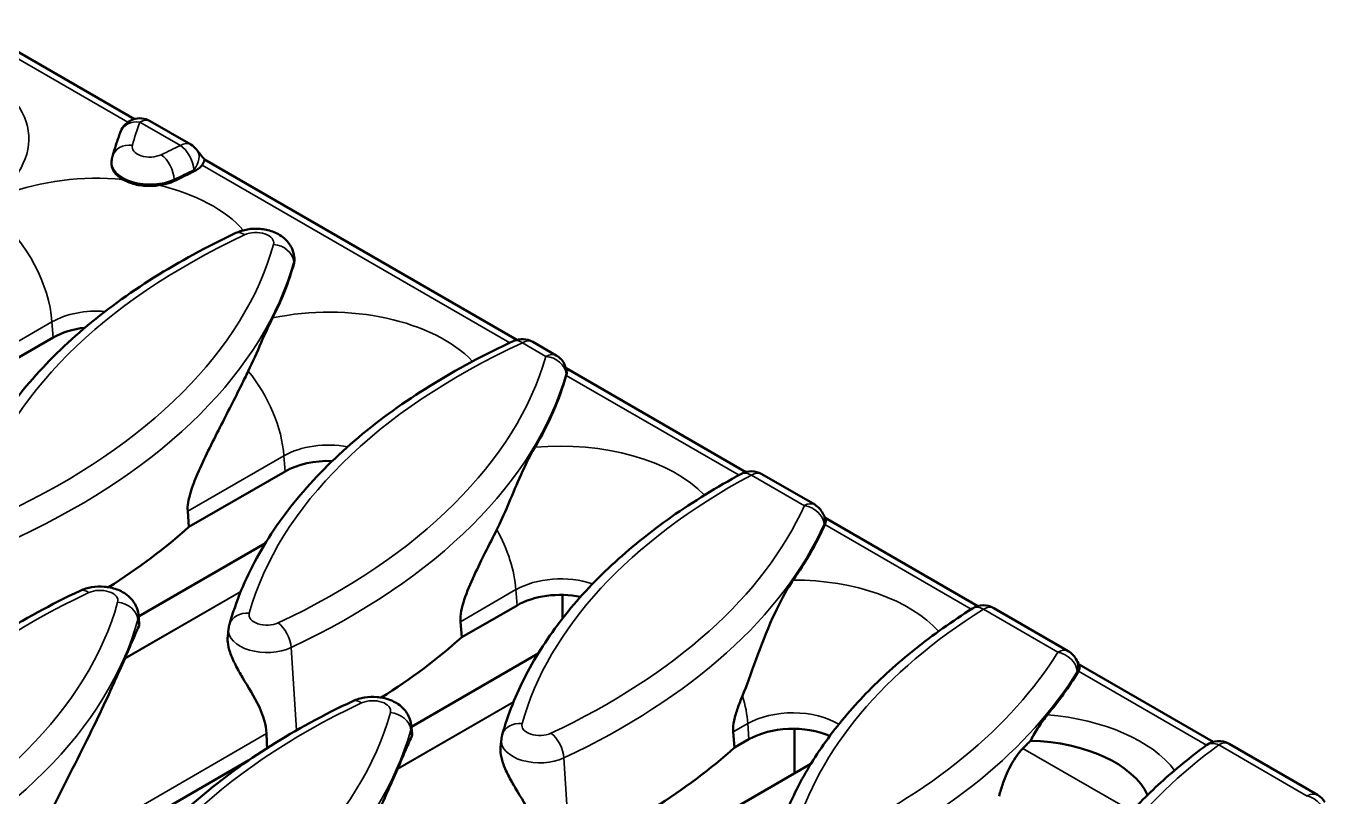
# Model space of a CAD drawing. Header units: millimetres. Extents: x 0 to 1485, y 0 to 1050.
# Drawn here: x 290.58 to 337.76, y 198.3 to 226.24 of the extents above; entities that cross this region are included whole.
import ezdxf

# ---------------------------------------------------------------- set-up
doc = ezdxf.new("R2010")
doc.units = ezdxf.units.MM
doc.header["$LTSCALE"] = 2.5
doc.layers.add('Sichtbar (ISO)', color=7, linetype='Continuous', lineweight=50)
doc.layers.add('Sichtbar schmal (ISO)', color=7, linetype='Continuous', lineweight=35)

msp = doc.modelspace()

# ---------------------------------------------------------------- linework, layer by layer
at = {"layer": 'Sichtbar (ISO)'}
for p, q in [((294.517, 222.864), (288.669, 226.241)), ((295.093, 222.791), (296.561, 221.943)), ((293.692, 221.349), (293.686, 221.296)), ((308.397, 214.851), (297.059, 221.397)), ((300.319, 217.863), (300.324, 217.81)), ((291.567, 214.934), (286.597, 212.065)), ((308.972, 214.778), (309.824, 214.286)), ((316.707, 210.053), (310.186, 213.818)), ((301.637, 210.454), (301.637, 210.392)), ((299.985, 210.074), (296.497, 208.06)), ((317.282, 209.98), (319.205, 208.87)), ((296.497, 208.06), (296.451, 208.627)), ((325.131, 205.189), (319.581, 208.394)), ((294.668, 204.814), (299.27, 207.471)), ((310.055, 205.594), (310.055, 204.74)), ((294.662, 204.877), (294.696, 204.559)), ((308.403, 205.214), (306.396, 204.056)), ((325.707, 205.116), (328.408, 203.556)), ((297.935, 204.358), (297.905, 204.083)), ((306.396, 204.056), (306.351, 204.622)), ((304.568, 200.809), (309.17, 203.466)), ((333.67, 200.259), (328.799, 203.072)), ((304.561, 200.872), (304.595, 200.555)), ((316.296, 200.051), (316.25, 200.618)), ((318.473, 200.734), (318.473, 199.117)), ((307.834, 200.354), (307.805, 200.079)), ((316.821, 200.354), (316.296, 200.051)), ((334.245, 200.186), (337.456, 198.332)), ((298.671, 199.595), (290.84, 195.074)), ((314.467, 196.805), (319.069, 199.462))]:
    msp.add_line(p, q, dxfattribs=at)
for centre, start, end in [((294.718, 222.141), 60, 159.4422), ((296.186, 221.293), 38.2286, 60), ((308.597, 214.128), 60, 114.7782), ((309.449, 213.636), 22.796, 60), ((316.907, 209.33), 60, 118.3408), ((318.83, 208.22), 26.416, 60), ((325.332, 204.466), 60, 122.1675), ((328.033, 202.907), 29.0755, 60), ((333.87, 199.537), 60, 126.3265), ((337.081, 197.683), 31.1538, 60)]:
    msp.add_arc(centre, 0.75, start, end, dxfattribs=at)
for centre, major_axis, ratio, start_param, end_param in [((224.268, 259.721), (85.147, -68.3), 0.213124, 0.737893, 0.743987), ((295.084, 221.246), (-1.4, 0), 0.57735, 6.221282, 7.075396), ((278.26, 233.187), (28.061, 0), 0.57735, 5.39525, 5.429877), ((295.084, 221.246), (1.4, 0), 0.57735, 4.944171, 5.39525), ((272.604, 220.201), (28.061, 0), 0.57735, 5.998091, 6.123923), ((298.927, 217.76), (1.4, 0), 0.57735, 6.123923, 6.345089), ((293.158, 214.016), (-2.25, 0), 0.57735, 4.906674, 5.497787), ((244.361, 253.662), (66.179, -48.675), 0.233229, 0.367218, 0.372007), ((282.503, 216.196), (28.061, 0), 0.57735, 5.953443, 6.119849), ((301.576, 209.156), (-2.25, 0), 0.57735, 4.657543, 5.497787), ((248.999, 251.795), (71.885, -55.036), 0.225537, 0.425645, 0.430686), ((272.604, 216.935), (28.411, 0), 0.57735, 5.542918, 5.711515), ((292.403, 212.191), (28.061, 0), 0.57735, 5.899953, 6.030033), ((309.994, 204.296), (-2.25, 0), 0.57735, 4.387791, 5.497787), ((282.503, 212.93), (28.411, 0), 0.57735, 5.542918, 5.711515), ((266.947, 207.215), (28.061, 0), 0.57735, 6.037665, 6.038748), ((254.274, 248.678), (77.01, -60.125), 0.221134, 0.476257, 0.481396), ((302.302, 208.187), (28.061, 0), 0.57735, 5.840069, 5.943121), ((318.412, 199.436), (-2.25, 0), 0.57735, 4.0715, 5.497787), ((292.403, 208.925), (28.411, 0), 0.57735, 5.542918, 5.711515), ((302.302, 207.983), (-28.083, 0), 0.57735, 2.628146, 2.647971), ((326.83, 197.637), (4.617, 0), 0.57735, 0.263416, 1.526988), ((276.846, 203.21), (28.061, 0), 0.57735, 6.037665, 6.038748)]:
    msp.add_ellipse(centre, major_axis=major_axis, ratio=ratio, start_param=start_param, end_param=end_param, dxfattribs=at)
for points, knots in [([(293.722, 221.506), (293.739, 221.567), (293.756, 221.627), (293.792, 221.747), (293.811, 221.807), (293.849, 221.927), (293.868, 221.987), (293.908, 222.107), (293.929, 222.166), (293.971, 222.286), (293.993, 222.345), (294.015, 222.405)], [5.6570493, 5.6570493, 5.6570493, 5.6570493, 5.66784374, 5.66784374, 5.67863818, 5.67863818, 5.68943262, 5.68943262, 5.70022706, 5.70022706, 5.7110215, 5.7110215, 5.7110215, 5.7110215]), ([(293.692, 221.349), (293.693, 221.36), (293.695, 221.371), (293.698, 221.392), (293.699, 221.403), (293.703, 221.424), (293.705, 221.434), (293.709, 221.455), (293.712, 221.465), (293.717, 221.486), (293.719, 221.496), (293.722, 221.506)], [5.5596905, 5.5596905, 5.5596905, 5.5596905, 5.57916226, 5.57916226, 5.59863402, 5.59863402, 5.61810578, 5.61810578, 5.63757754, 5.63757754, 5.6570493, 5.6570493, 5.6570493, 5.6570493]), ([(297.06, 221.395), (297.06, 221.395), (297.06, 221.395), (297.067, 221.387), (297.065, 221.369), (297.043, 221.313), (297.022, 221.273), (296.983, 221.211), (296.977, 221.203), (296.971, 221.194)], [0.0616805, 0.0616805, 0.0616805, 0.0616805, 0.0622704, 0.0622704, 0.1224029, 0.1224029, 0.186026, 0.186026, 0.1961121, 0.1961121, 0.1961121, 0.1961121]), ([(296.971, 221.194), (296.945, 221.154), (296.91, 221.116), (296.822, 221.044), (296.769, 221.01), (296.71, 220.98)], [0.16238561, 0.16238561, 0.16238561, 0.16238561, 0.20663255, 0.20663255, 0.25350784, 0.25350784, 0.25350784, 0.25350784]), ([(294.101, 220.671), (294.194, 220.617), (294.301, 220.57), (294.575, 220.48), (294.748, 220.448), (295.086, 220.429), (295.249, 220.438), (295.405, 220.459)], [-0.3965195, -0.3965195, -0.3965195, -0.3965195, -0.3170758, -0.3170758, -0.209203, -0.209203, -0.1123733, -0.1123733, -0.1123733, -0.1123733]), ([(288.065, 208.52), (288.292, 209.334), (288.62, 210.135), (289.468, 211.69), (289.988, 212.444), (291.202, 213.893), (291.897, 214.588), (293.446, 215.905), (294.301, 216.528), (296.15, 217.692), (297.145, 218.233), (298.2, 218.729)], [5.6570493, 5.6570493, 5.6570493, 5.6570493, 5.8027839, 5.8027839, 5.9485186, 5.9485186, 6.0942532, 6.0942532, 6.2399879, 6.2399879, 6.3857225, 6.3857225, 6.3857225, 6.3857225]), ([(298.2, 218.729), (298.338, 218.793), (298.479, 218.834), (298.774, 218.884), (298.927, 218.89), (299.232, 218.865), (299.383, 218.834), (299.677, 218.726), (299.821, 218.651), (300.057, 218.448), (300.154, 218.334), (300.272, 218.092), (300.306, 217.98), (300.319, 217.863)], [0.102537, 0.102537, 0.102537, 0.102537, 0.502627, 0.502627, 0.927097, 0.927097, 1.350551, 1.350551, 1.766423, 1.766423, 2.082244, 2.082244, 2.294291, 2.294291, 2.294291, 2.294291]), ([(298.651, 213.719), (298.81, 214.044), (298.965, 214.404), (299.251, 215.053), (299.39, 215.366), (299.532, 215.644)], [-1.3129733, -1.3129733, -1.3129733, -1.3129733, -0.9471833, -0.9471833, -0.6430837, -0.6430837, -0.6430837, -0.6430837]), ([(297.965, 204.515), (298.194, 205.339), (298.527, 206.148), (299.389, 207.72), (299.918, 208.483), (301.155, 209.945), (301.863, 210.646), (303.441, 211.974), (304.311, 212.601), (306.195, 213.771), (307.208, 214.313), (308.283, 214.809)], [5.6570493, 5.6570493, 5.6570493, 5.6570493, 5.8044665, 5.8044665, 5.9518837, 5.9518837, 6.0993008, 6.0993008, 6.246718, 6.246718, 6.3941352, 6.3941352, 6.3941352, 6.3941352]), ([(310.204, 213.774), (310.208, 213.764), (310.211, 213.754), (310.222, 213.7), (310.217, 213.648), (310.199, 213.59)], [0.12873701, 0.12873701, 0.12873701, 0.12873701, 0.14944916, 0.14944916, 0.22743688, 0.22743688, 0.22743688, 0.22743688]), ([(296.451, 208.627), (296.443, 208.727), (296.45, 208.834), (296.485, 209.058), (296.514, 209.176), (296.62, 209.532), (296.715, 209.772), (297.05, 210.553), (297.34, 211.116), (297.896, 212.212), (298.166, 212.739), (298.483, 213.376), (298.567, 213.547), (298.651, 213.719)], [2.266285, 2.266285, 2.266285, 2.266285, 2.337188, 2.337188, 2.409537, 2.409537, 2.554236, 2.554236, 2.938105, 2.938105, 3.321973, 3.321973, 3.461737, 3.461737, 3.461737, 3.461737]), ([(307.672, 207.963), (307.803, 208.219), (307.933, 208.52), (308.202, 209.154), (308.343, 209.493), (308.65, 210.184), (308.841, 210.593), (309.047, 210.942), (309.05, 210.946), (309.052, 210.95)], [-1.690303, -1.690303, -1.690303, -1.690303, -1.323675, -1.323675, -0.967749, -0.967749, -0.592422, -0.592422, -0.588136, -0.588136, -0.588136, -0.588136]), ([(307.864, 200.511), (308.07, 201.248), (308.358, 201.975), (309.094, 203.391), (309.541, 204.081), (310.58, 205.414), (311.174, 206.056), (312.495, 207.285), (313.223, 207.872), (314.8, 208.981), (315.649, 209.504), (316.551, 209.99)], [5.6570493, 5.6570493, 5.6570493, 5.6570493, 5.789077, 5.789077, 5.9211047, 5.9211047, 6.0531324, 6.0531324, 6.1851601, 6.1851601, 6.3171878, 6.3171878, 6.3171878, 6.3171878]), ([(319.595, 208.364), (319.606, 208.343), (319.611, 208.315), (319.607, 208.244), (319.596, 208.199), (319.574, 208.144)], [0.1115662, 0.1115662, 0.1115662, 0.1115662, 0.165521, 0.165521, 0.224334, 0.224334, 0.224334, 0.224334]), ([(306.351, 204.622), (306.342, 204.735), (306.352, 204.867), (306.404, 205.143), (306.445, 205.285), (306.585, 205.709), (306.716, 206.011), (306.985, 206.596), (307.125, 206.88), (307.39, 207.409), (307.531, 207.686), (307.672, 207.963)], [1.7930779, 1.7930779, 1.7930779, 1.7930779, 1.8726401, 1.8726401, 1.9536471, 1.9536471, 2.1416493, 2.1416493, 2.3296515, 2.3296515, 2.5344882, 2.5344882, 2.5344882, 2.5344882]), ([(282.409, 195.534), (282.635, 196.348), (282.963, 197.149), (283.811, 198.703), (284.331, 199.458), (285.545, 200.907), (286.24, 201.601), (287.79, 202.919), (288.644, 203.542), (290.493, 204.706), (291.488, 205.247), (292.543, 205.742)], [5.6570493, 5.6570493, 5.6570493, 5.6570493, 5.8027839, 5.8027839, 5.9485186, 5.9485186, 6.0942532, 6.0942532, 6.2399879, 6.2399879, 6.3857225, 6.3857225, 6.3857225, 6.3857225]), ([(292.543, 205.742), (292.681, 205.807), (292.822, 205.848), (293.117, 205.898), (293.27, 205.904), (293.575, 205.878), (293.726, 205.848), (294.02, 205.74), (294.164, 205.665), (294.4, 205.461), (294.497, 205.348), (294.615, 205.105), (294.649, 204.994), (294.662, 204.877)], [0.102537, 0.102537, 0.102537, 0.102537, 0.502627, 0.502627, 0.927097, 0.927097, 1.350551, 1.350551, 1.766423, 1.766423, 2.082244, 2.082244, 2.294291, 2.294291, 2.294291, 2.294291]), ([(316.587, 201.932), (316.726, 202.259), (316.884, 202.726), (317.247, 203.721), (317.449, 204.247), (317.876, 205.192), (318.075, 205.58), (318.327, 205.984), (318.377, 206.061), (318.428, 206.134)], [-1.712995, -1.712995, -1.712995, -1.712995, -1.278087, -1.278087, -0.902936, -0.902936, -0.586693, -0.586693, -0.505697, -0.505697, -0.505697, -0.505697]), ([(317.764, 196.506), (317.945, 197.158), (318.192, 197.801), (318.809, 199.06), (319.18, 199.676), (320.038, 200.872), (320.526, 201.453), (321.609, 202.573), (322.205, 203.112), (323.496, 204.143), (324.192, 204.635), (324.932, 205.101)], [5.6570493, 5.6570493, 5.6570493, 5.6570493, 5.7737278, 5.7737278, 5.8904063, 5.8904063, 6.0070848, 6.0070848, 6.1237633, 6.1237633, 6.2404418, 6.2404418, 6.2404418, 6.2404418]), ([(294.173, 203.294), (294.271, 203.52), (294.361, 203.732), (294.524, 204.111), (294.602, 204.291), (294.673, 204.448)], [5.6696828, 5.6696828, 5.6696828, 5.6696828, 5.9076607, 5.9076607, 6.1399115, 6.1399115, 6.1399115, 6.1399115]), ([(297.935, 204.358), (297.936, 204.369), (297.937, 204.38), (297.94, 204.401), (297.942, 204.412), (297.946, 204.433), (297.948, 204.443), (297.952, 204.464), (297.954, 204.474), (297.959, 204.495), (297.962, 204.505), (297.965, 204.515)], [5.5596905, 5.5596905, 5.5596905, 5.5596905, 5.57916226, 5.57916226, 5.59863402, 5.59863402, 5.61810578, 5.61810578, 5.63757754, 5.63757754, 5.6570493, 5.6570493, 5.6570493, 5.6570493]), ([(297.905, 204.083), (297.899, 204.02), (297.898, 203.953), (297.915, 203.76), (297.947, 203.629), (298.036, 203.364), (298.106, 203.208), (298.265, 202.895), (298.355, 202.739), (298.644, 202.25), (298.87, 201.895), (299.195, 201.214), (299.298, 200.882), (299.311, 200.558)], [3.8013839, 3.8013839, 3.8013839, 3.8013839, 3.8486369, 3.8486369, 3.9329934, 3.9329934, 4.0314686, 4.0314686, 4.1299438, 4.1299438, 4.3729414, 4.3729414, 4.5970062, 4.5970062, 4.5970062, 4.5970062]), ([(290.794, 195.641), (290.789, 195.705), (290.79, 195.774), (290.804, 195.923), (290.817, 196.002), (290.868, 196.241), (290.92, 196.404), (291.1, 196.908), (291.266, 197.269), (291.603, 197.971), (291.775, 198.31), (292.389, 199.52), (292.862, 200.447), (293.619, 202.037), (293.922, 202.716), (294.166, 203.277)], [0.001445, 0.001445, 0.001445, 0.001445, 0.046776, 0.046776, 0.093551, 0.093551, 0.187102, 0.187102, 0.417891, 0.417891, 0.64868, 0.64868, 1.339149, 1.339149, 1.926999, 1.926999, 1.926999, 1.926999]), ([(328.81, 203.051), (328.827, 203.021), (328.828, 202.979), (328.808, 202.898), (328.797, 202.866), (328.78, 202.829)], [0.0993, 0.0993, 0.0993, 0.0993, 0.1853603, 0.1853603, 0.2311342, 0.2311342, 0.2311342, 0.2311342]), ([(316.25, 200.618), (316.239, 200.752), (316.255, 200.893), (316.315, 201.183), (316.36, 201.334), (316.465, 201.635), (316.525, 201.785), (316.587, 201.932)], [1.3649293, 1.3649293, 1.3649293, 1.3649293, 1.4608495, 1.4608495, 1.5582179, 1.5582179, 1.65319, 1.65319, 1.65319, 1.65319]), ([(292.308, 191.529), (292.534, 192.343), (292.863, 193.144), (293.711, 194.699), (294.23, 195.453), (295.445, 196.902), (296.14, 197.597), (297.689, 198.914), (298.543, 199.537), (300.392, 200.701), (301.387, 201.242), (302.442, 201.738)], [5.6570493, 5.6570493, 5.6570493, 5.6570493, 5.8027839, 5.8027839, 5.9485186, 5.9485186, 6.0942532, 6.0942532, 6.2399879, 6.2399879, 6.3857225, 6.3857225, 6.3857225, 6.3857225]), ([(302.442, 201.738), (302.58, 201.802), (302.722, 201.843), (303.017, 201.893), (303.17, 201.899), (303.475, 201.874), (303.626, 201.843), (303.919, 201.735), (304.063, 201.66), (304.299, 201.457), (304.396, 201.343), (304.514, 201.101), (304.549, 200.989), (304.561, 200.872)], [0.102537, 0.102537, 0.102537, 0.102537, 0.502627, 0.502627, 0.927097, 0.927097, 1.350551, 1.350551, 1.766423, 1.766423, 2.082244, 2.082244, 2.294291, 2.294291, 2.294291, 2.294291]), ([(327.032, 200.3), (327.132, 200.48), (327.233, 200.65), (327.442, 200.967), (327.548, 201.113), (327.653, 201.241)], [-0.7244913, -0.7244913, -0.7244913, -0.7244913, -0.582397, -0.582397, -0.4349364, -0.4349364, -0.4349364, -0.4349364]), ([(307.834, 200.354), (307.835, 200.364), (307.837, 200.375), (307.84, 200.396), (307.841, 200.407), (307.845, 200.428), (307.847, 200.438), (307.852, 200.459), (307.854, 200.47), (307.859, 200.49), (307.862, 200.501), (307.864, 200.511)], [5.5596905, 5.5596905, 5.5596905, 5.5596905, 5.57916226, 5.57916226, 5.59863402, 5.59863402, 5.61810578, 5.61810578, 5.63757754, 5.63757754, 5.6570493, 5.6570493, 5.6570493, 5.6570493]), ([(304.073, 199.289), (304.171, 199.516), (304.261, 199.727), (304.423, 200.106), (304.501, 200.286), (304.573, 200.443)], [5.6696828, 5.6696828, 5.6696828, 5.6696828, 5.9076607, 5.9076607, 6.1399115, 6.1399115, 6.1399115, 6.1399115]), ([(307.805, 200.079), (307.798, 200.015), (307.798, 199.948), (307.815, 199.755), (307.846, 199.624), (307.936, 199.36), (308.005, 199.203), (308.165, 198.89), (308.255, 198.734), (308.544, 198.245), (308.77, 197.891), (309.094, 197.209), (309.197, 196.878), (309.21, 196.553)], [3.8013839, 3.8013839, 3.8013839, 3.8013839, 3.8486369, 3.8486369, 3.9329934, 3.9329934, 4.0314686, 4.0314686, 4.1299438, 4.1299438, 4.3729414, 4.3729414, 4.5970062, 4.5970062, 4.5970062, 4.5970062]), ([(327.663, 192.501), (327.821, 193.067), (328.027, 193.626), (328.535, 194.725), (328.836, 195.265), (329.527, 196.319), (329.917, 196.834), (330.782, 197.833), (331.256, 198.319), (332.284, 199.256), (332.837, 199.707), (333.426, 200.141)], [5.6570493, 5.6570493, 5.6570493, 5.6570493, 5.7583279, 5.7583279, 5.8596065, 5.8596065, 5.9608852, 5.9608852, 6.0621638, 6.0621638, 6.1634424, 6.1634424, 6.1634424, 6.1634424]), ([(326.764, 200.019), (326.756, 200.011), (326.748, 200.002), (326.612, 199.859), (326.477, 199.674), (326.23, 199.24), (326.119, 198.992), (325.984, 198.602), (325.938, 198.445), (325.902, 198.286)], [1.8392594, 1.8392594, 1.8392594, 1.8392594, 1.8489159, 1.8489159, 2.0047841, 2.0047841, 2.1606522, 2.1606522, 2.2539981, 2.2539981, 2.2539981, 2.2539981]), ([(300.694, 191.636), (300.689, 191.7), (300.69, 191.77), (300.703, 191.918), (300.716, 191.997), (300.768, 192.236), (300.819, 192.399), (300.999, 192.903), (301.165, 193.264), (301.502, 193.966), (301.674, 194.305), (302.288, 195.515), (302.761, 196.443), (303.519, 198.033), (303.822, 198.711), (304.065, 199.272)], [0.001445, 0.001445, 0.001445, 0.001445, 0.046776, 0.046776, 0.093551, 0.093551, 0.187102, 0.187102, 0.417891, 0.417891, 0.64868, 0.64868, 1.339149, 1.339149, 1.926999, 1.926999, 1.926999, 1.926999])]:
    msp.add_open_spline(points, degree=3, knots=knots, dxfattribs=at)
for points, degree in [([(310.19, 213.562), (310.193, 213.571), (310.196, 213.581), (310.199, 213.59)], 3), ([(319.574, 208.144), (319.572, 208.141), (319.571, 208.137), (319.569, 208.134)], 3), ([(294.673, 204.448), (294.691, 204.488), (294.699, 204.527), (294.696, 204.559)], 3), ([(328.78, 202.829), (328.773, 202.813), (328.765, 202.798), (328.756, 202.783)], 3), ([(299.311, 200.558), (299.322, 200.298), (299.333, 200.033)], 2), ([(304.573, 200.443), (304.591, 200.484), (304.599, 200.522), (304.595, 200.555)], 3)]:
    msp.add_open_spline(points, degree=degree, dxfattribs=at)
at = {"layer": 'Sichtbar schmal (ISO)'}
for p, q in [((288.592, 226.032), (294.278, 222.749)), ((296.186, 221.906), (294.718, 222.754)), ((296.971, 221.194), (308.142, 214.744)), ((295.967, 220.619), (295.964, 220.675)), ((300.309, 217.632), (300.304, 217.686)), ((291.526, 215.504), (286.552, 212.632)), ((291.526, 215.504), (291.567, 214.934)), ((309.449, 214.249), (308.597, 214.741)), ((316.461, 209.941), (310.19, 213.562)), ((299.944, 210.644), (296.451, 208.627)), ((299.944, 210.644), (299.985, 210.074)), ((318.83, 208.832), (316.907, 209.943)), ((319.574, 208.144), (324.89, 205.075)), ((294.166, 203.277), (298.372, 205.705)), ((298.379, 205.722), (294.173, 203.294)), ((308.362, 205.784), (306.351, 204.622)), ((308.362, 205.784), (308.403, 205.214)), ((328.033, 203.519), (325.332, 205.079)), ((294.673, 204.448), (294.647, 204.699)), ((300.4, 200.679), (300.206, 203.684)), ((328.78, 202.829), (333.43, 200.144)), ((304.065, 199.272), (308.272, 201.701)), ((308.278, 201.717), (304.073, 199.289)), ((299.311, 200.558), (290.794, 195.641)), ((304.573, 200.443), (304.546, 200.695)), ((316.78, 200.923), (316.25, 200.618)), ((316.78, 200.923), (316.821, 200.354)), ((337.081, 198.295), (333.87, 200.149)), ((310.3, 196.674), (310.106, 199.679)), ((330.712, 197.739), (326.764, 200.019))]:
    msp.add_line(p, q, dxfattribs=at)
for centre, major_axis, ratio, start_param, end_param in [((284.74, 222.142), (5.945, 0), 0.57735, 5.824057, 7.40836), ((294.718, 222.141), (-0.702, 0.263), 0.798004, 5.003184, 6.283185), ((321.407, 219.417), (-27.308, 0), 0.57735, 6.069951, 6.123923), ((294.718, 222.141), (0.375, 0.65), 0.57735, 0, 0.785398), ((294.445, 221.305), (-0.723, 0.201), 0.806163, 4.933018, 6.283185), ((295.084, 221.858), (-0.647, 0), 0.57735, 6.123923, 8.536843), ((278.26, 233.799), (27.308, 0), 0.57735, 5.39525, 5.428477), ((296.186, 221.293), (0.375, 0.65), 0.57735, 0, 0.785398), ((296.186, 221.293), (-0.337, 0.67), 0.53598, 4.046592, 5.530121), ((296.186, 221.293), (0.589, 0.464), 0.720388, 5.005832, 6.283185), ((295.084, 221.299), (-1.394, 0), 0.57735, 6.221282, 8.536843), ((295.492, 220.956), (-0.319, 0.679), 0.515222, 4.060529, 5.544059), ((293.158, 217.282), (5.945, 0), 0.57735, 1.411626, 2.157601), ((278.26, 233.24), (-28.055, 0), 0.57735, 2.253657, 2.286885), ((293.158, 217.282), (5.945, 0), 0.57735, 0.466413, 1.183164), ((288.955, 216.728), (-1.825, 3.161), 0.57735, 4.014257, 5.283054), ((315.75, 206.431), (-27.308, 0), 0.57735, 5.39525, 6.123923), ((298.519, 218.05), (-0.319, 0.679), 0.515222, 5.544059, 6.283185), ((298.927, 218.372), (0.647, 0), 0.57735, 6.123923, 8.536843), ((272.604, 220.813), (27.308, 0), 0.57735, 5.39525, 6.123923), ((299.566, 217.701), (0.723, -0.201), 0.806163, 0.307895, 1.791425), ((272.604, 220.254), (28.055, 0), 0.57735, 5.39525, 6.123923), ((298.927, 217.813), (1.394, 0), 0.57735, 6.123923, 6.345089), ((301.576, 212.422), (5.945, 0), 0.57735, 0.500802, 1.921909), ((293.158, 214.561), (-2.308, 0), 0.57735, 4.581582, 5.497787), ((325.65, 202.426), (-27.308, 0), 0.57735, 5.386837, 6.123923), ((308.597, 214.128), (-0.314, 0.681), 0.509875, 5.547435, 6.283185), ((308.597, 214.128), (0.375, 0.65), 0.57735, 0, 0.785398), ((282.503, 216.809), (27.308, 0), 0.57735, 5.39525, 6.120106), ((309.449, 213.636), (0.375, 0.65), 0.57735, 0, 0.785398), ((309.449, 213.636), (0.721, -0.206), 0.805663, 0.312963, 1.796493), ((309.449, 213.636), (0.691, 0.291), 0.910406, 5.826658, 6.283185), ((297.373, 211.868), (-1.825, 3.161), 0.57735, 4.014257, 4.979564), ((282.503, 216.25), (28.055, 0), 0.57735, 5.39525, 6.120106), ((301.576, 209.701), (-2.308, 0), 0.57735, 4.410359, 5.497787), ((309.994, 207.562), (5.945, 0), 0.57735, 0.502084, 1.72995), ((316.907, 209.33), (-0.356, 0.66), 0.557389, 5.51422, 6.283185), ((316.907, 209.33), (0.375, 0.65), 0.57735, 0, 0.785398), ((335.549, 198.422), (-27.308, 0), 0.57735, 5.463785, 6.123923), ((292.403, 212.804), (27.308, 0), 0.57735, 5.39525, 6.028553), ((318.83, 208.22), (0.375, 0.65), 0.57735, 0, 0.785398), ((318.83, 208.22), (-0.684, 0.308), 0.790169, 3.571069, 5.054599), ((318.83, 208.22), (0.672, 0.334), 0.888795, 5.692606, 6.283185), ((292.403, 212.245), (28.055, 0), 0.57735, 5.39525, 6.028553), ((305.791, 207.008), (-1.825, 3.161), 0.57735, 4.014257, 4.681127), ((309.994, 204.841), (-2.308, 0), 0.57735, 4.189569, 5.497787), ((292.862, 205.063), (-0.319, 0.679), 0.515222, 5.544059, 6.283185), ((293.27, 205.386), (0.647, 0), 0.57735, 6.123923, 8.536843), ((318.412, 202.702), (5.945, 0), 0.57735, 0.474954, 1.568158), ((310.093, 193.445), (-27.308, 0), 0.57735, 5.39525, 6.123923), ((266.947, 207.827), (27.308, 0), 0.57735, 5.39525, 6.123923), ((293.909, 204.714), (0.723, -0.201), 0.806163, 0.307895, 1.791425), ((293.27, 204.827), (1.394, 0), 0.57735, 6.123923, 6.345089), ((298.687, 204.314), (-0.723, 0.201), 0.806163, 4.933018, 6.283185), ((299.326, 204.867), (-0.647, 0), 0.57735, 6.123923, 8.536843), ((345.449, 194.417), (-27.308, 0), 0.57735, 5.540531, 6.123923), ((325.332, 204.466), (-0.399, 0.635), 0.601493, 5.475482, 6.283185), ((325.332, 204.466), (0.375, 0.65), 0.57735, 0, 0.785398), ((266.947, 207.268), (28.055, 0), 0.57735, 5.39525, 6.123923), ((299.326, 204.308), (-1.394, 0), 0.57735, 6.221282, 8.536843), ((299.735, 203.965), (-0.319, 0.679), 0.515222, 4.060529, 5.544059), ((302.302, 208.799), (27.308, 0), 0.57735, 5.39525, 5.94169), ((328.033, 202.907), (0.375, 0.65), 0.57735, 0, 0.785398), ((328.033, 202.907), (-0.639, 0.393), 0.769348, 3.671177, 5.154706), ((328.033, 202.907), (0.655, 0.364), 0.867309, 5.577792, 6.283185), ((302.302, 208.24), (28.055, 0), 0.57735, 5.39525, 5.94169), ((314.209, 202.148), (-1.825, 3.161), 0.57735, 4.014257, 4.325718), ((319.993, 189.44), (-27.308, 0), 0.57735, 5.39525, 6.123923), ((302.761, 201.059), (-0.319, 0.679), 0.515222, 5.544059, 6.283185), ((303.17, 201.381), (0.647, 0), 0.57735, 6.123923, 8.536843), ((276.846, 203.822), (27.308, 0), 0.57735, 5.39525, 6.123923), ((303.809, 200.71), (0.723, -0.201), 0.806163, 0.307895, 1.791425), ((318.412, 199.981), (-2.308, 0), 0.57735, 3.902189, 5.497787), ((326.83, 197.841), (5.945, 0), 0.57735, 0.415461, 1.431964), ((276.846, 203.263), (28.055, 0), 0.57735, 5.39525, 6.123923), ((303.17, 200.822), (1.394, 0), 0.57735, 6.123923, 6.345089), ((308.587, 200.31), (-0.723, 0.201), 0.806163, 4.933018, 6.283185), ((309.226, 200.863), (-0.647, 0), 0.57735, 6.123923, 8.536843), ((309.634, 199.96), (-0.319, 0.679), 0.515222, 4.060529, 5.544059), ((309.226, 200.304), (-1.394, 0), 0.57735, 6.221282, 8.536843), ((355.348, 190.412), (-27.308, 0), 0.57735, 5.61753, 6.123923), ((333.87, 199.537), (-0.444, 0.604), 0.642185, 5.430302, 6.283185), ((333.87, 199.537), (0.375, 0.65), 0.57735, 0, 0.785398), ((337.081, 197.683), (0.375, 0.65), 0.57735, 0, 0.785398), ((337.081, 197.683), (-0.59, 0.463), 0.743894, 3.75667, 5.2402)]:
    msp.add_ellipse(centre, major_axis=major_axis, ratio=ratio, start_param=start_param, end_param=end_param, dxfattribs=at)
for points in [[(296.71, 220.98), (296.699, 220.994), (296.688, 221.008), (296.677, 221.021)], [(310.199, 213.59), (310.195, 213.6), (310.19, 213.61), (310.186, 213.62)]]:
    msp.add_open_spline(points, degree=3, dxfattribs=at)
for points, knots in [([(319.569, 208.134), (319.568, 208.135), (319.567, 208.137), (319.562, 208.147), (319.558, 208.156), (319.553, 208.165)], [1.174953213, 1.174953213, 1.174953213, 1.174953213, 1.175180521, 1.175180521, 1.1765377, 1.1765377, 1.1765377, 1.1765377]), ([(328.756, 202.783), (328.754, 202.787), (328.752, 202.79), (328.746, 202.801), (328.741, 202.808), (328.737, 202.816)], [1.26744129, 1.26744129, 1.26744129, 1.26744129, 1.267934021, 1.267934021, 1.268954291, 1.268954291, 1.268954291, 1.268954291])]:
    msp.add_open_spline(points, degree=3, knots=knots, dxfattribs=at)

doc.saveas('drawing.dxf')
